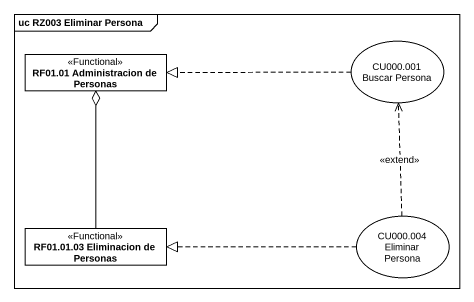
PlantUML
@startuml
mainframe uc RZ003 Eliminar Persona
allowmixing
hide circle
hide empty members
class "RF01.01 Administracion de Personas" as RF01_01_Administracion_de <<Functional>>
usecase "CU000.001 Buscar Persona" as CU000_001_Buscar_Persona
class "RF01.01.03 Eliminacion de Personas" as RF01_01_03_Eliminacion_de <<Functional>>
usecase "CU000.004 Eliminar Persona" as CU000_004_Eliminar_Persona
CU000_001_Buscar_Persona .left.|> RF01_01_Administracion_de
RF01_01_03_Eliminacion_de -up-o RF01_01_Administracion_de
CU000_004_Eliminar_Persona .up.> CU000_001_Buscar_Persona : <<extend>>
CU000_004_Eliminar_Persona .left.|> RF01_01_03_Eliminacion_de
@enduml
